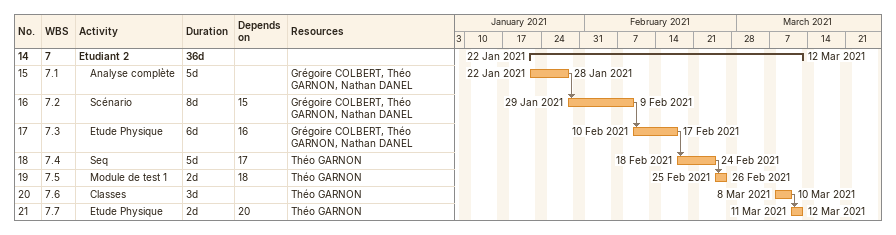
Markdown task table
| ID | WBS | Task | Duration | Start | Finish | Predecessors | Resources |
|---|---|---|---|---|---|---|---|
| 14 | 7 | **Etudiant 2** | 36d | 2021-01-22 | 2021-03-12 |  |  |
| 15 | 7.1 | Analyse complète | 5d | 2021-01-22 | 2021-01-28 |  | Grégoire COLBERT, Théo GARNON, Nathan DANEL |
| 16 | 7.2 | Scénario | 8d | 2021-01-29 | 2021-02-09 | 15 | Grégoire COLBERT, Théo GARNON, Nathan DANEL |
| 17 | 7.3 | Etude Physique | 6d | 2021-02-10 | 2021-02-17 | 16 | Grégoire COLBERT, Théo GARNON, Nathan DANEL |
| 18 | 7.4 | Seq | 5d | 2021-02-18 | 2021-02-24 | 17 | Théo GARNON |
| 19 | 7.5 | Module de test 1 | 2d | 2021-02-25 | 2021-02-26 | 18 | Théo GARNON |
| 20 | 7.6 | Classes | 3d | 2021-03-08 | 2021-03-10 |  | Théo GARNON |
| 21 | 7.7 | Etude Physique | 2d | 2021-03-11 | 2021-03-12 | 20 | Théo GARNON |
